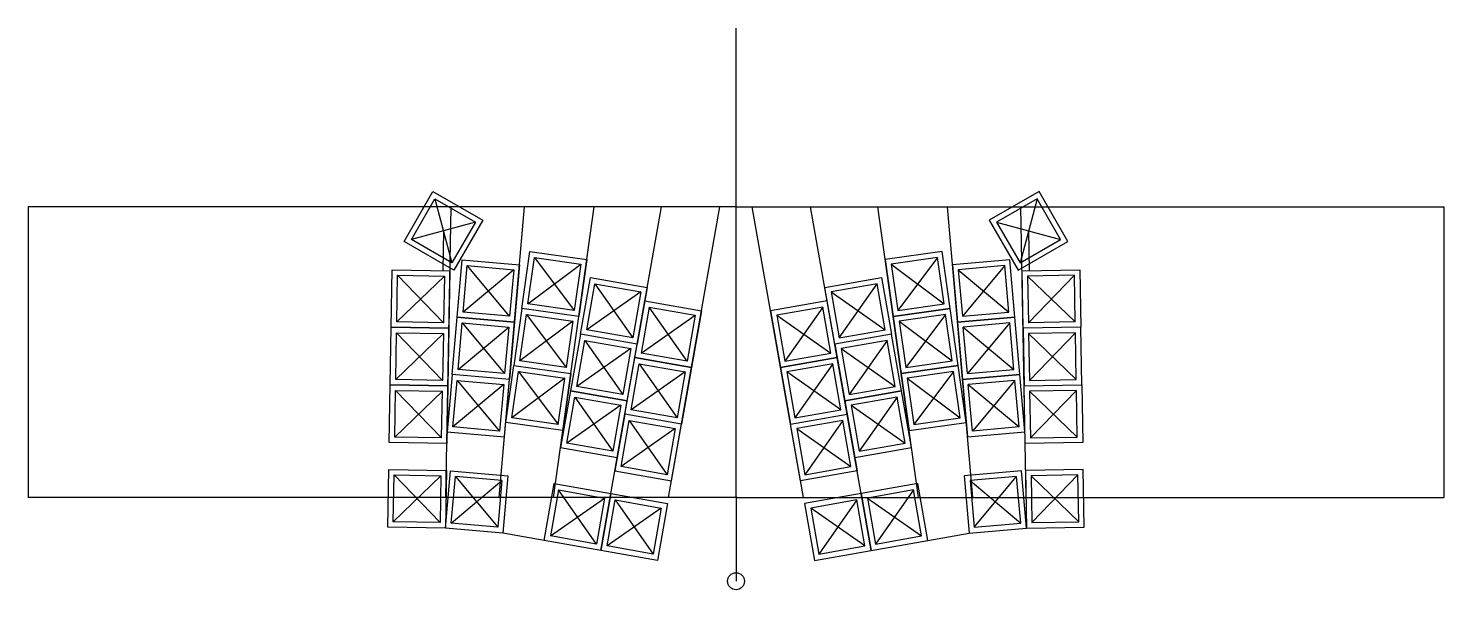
# Model space of a CAD drawing. Header units: millimetres. Extents: x -209 to 209, y -28 to 138.
import ezdxf

# ---------------------------------------------------------------- set-up
doc = ezdxf.new("R2010")
doc.units = ezdxf.units.MM
doc.layers.get('0').update_dxf_attribs({"linetype": 'CONTINUOUS'})

msp = doc.modelspace()

# ---------------------------------------------------------------- linework, layer by layer
for p, q in [((0, 85.47), (0, 138.21)), ((-88.84, 87.85), (-76.89, 80.95)), ((88.84, 87.85), (83.79, 69)), ((0, 85.47), (-208.78, 85.47)), ((-208.78, 85.47), (-208.78, -0.32)), ((-85.56, -0.32), (-84.07, 85.47)), ((-69.86, -0.32), (-62.35, 85.47)), ((-53.87, -0.32), (-41.81, 85.47)), ((-37.13, -0.32), (-22.01, 85.47)), ((-19.87, -0.32), (-4.74, 85.47)), ((0, 85.47), (208.78, 85.47)), ((0, -0.32), (0, 85.47)), ((19.87, -0.32), (4.74, 85.47)), ((37.13, -0.32), (22.01, 85.47)), ((53.87, -0.32), (41.81, 85.47)), ((69.86, -0.32), (62.35, 85.47)), ((85.56, -0.32), (84.07, 85.47)), ((208.78, 85.47), (208.78, -0.32)), ((-76.89, 80.95), (-95.74, 75.9)), ((-76.89, 80.95), (-83.79, 69)), ((76.89, 80.95), (95.74, 75.9)), ((-86.32, 78.42), (-86.52, 66.7)), ((86.32, 78.42), (86.52, 66.7)), ((-80.53, 54.41), (-79.32, 68.16)), ((-65.58, 66.96), (-80.53, 54.41)), ((-61.38, 56.88), (-59.46, 70.54)), ((-59.46, 70.54), (-47.71, 54.96)), ((-59.46, 70.54), (-45.79, 68.62)), ((59.46, 70.54), (45.79, 68.62)), ((45.79, 68.62), (61.38, 56.88)), ((45.79, 68.62), (47.71, 54.96)), ((79.32, 68.16), (65.58, 66.96)), ((65.58, 66.96), (66.78, 53.21)), ((65.58, 66.96), (80.53, 54.41)), ((-86.02, 65.09), (-100.06, 51.54)), ((-99.82, 65.34), (-86.02, 65.09)), ((-86.02, 65.09), (-86.26, 51.3)), ((-41.64, 62.82), (-30.44, 46.83)), ((44.03, 49.23), (41.64, 62.82)), ((86.02, 65.09), (86.26, 51.3)), ((100.06, 51.54), (99.82, 65.34)), ((-28.05, 60.42), (-30.44, 46.83)), ((28.05, 60.42), (44.03, 49.23)), ((-66.78, 53.21), (-80.53, 54.41)), ((-25.59, 55.92), (-12, 53.53)), ((25.59, 55.92), (14.4, 39.94)), ((-82.01, 37.48), (-80.81, 51.23)), ((-80.81, 51.23), (-67.06, 50.02)), ((-80.81, 51.23), (-68.26, 36.28)), ((-61.82, 53.71), (-50.08, 38.12)), ((-48.16, 51.79), (-50.08, 38.12)), ((12, 53.53), (14.4, 39.94)), ((61.82, 53.71), (48.16, 51.79)), ((48.16, 51.79), (50.08, 38.12)), ((48.16, 51.79), (63.74, 40.04)), ((80.81, 51.23), (67.06, 50.02)), ((-86.32, 48.1), (-100.36, 34.54)), ((-100.12, 48.34), (-86.32, 48.1)), ((-86.32, 48.1), (-86.56, 34.3)), ((-44.59, 46.08), (-33.4, 30.09)), ((-30.44, 46.83), (-44.03, 49.23)), ((30.44, 46.83), (44.03, 49.23)), ((44.59, 46.08), (33.4, 30.09)), ((100.12, 48.34), (86.32, 48.1)), ((86.32, 48.1), (100.36, 34.54)), ((86.32, 48.1), (86.56, 34.3)), ((-31, 43.68), (-33.4, 30.09)), ((-14.4, 39.94), (-27.99, 42.33)), ((14.4, 39.94), (27.99, 42.33)), ((31, 43.68), (46.99, 32.49)), ((-50.08, 38.12), (-63.74, 40.04)), ((-28.54, 39.18), (-17.35, 23.2)), ((28.54, 39.18), (14.95, 36.79)), ((28.54, 39.18), (17.35, 23.2)), ((30.94, 25.59), (28.54, 39.18)), ((-82.29, 34.29), (-69.74, 19.34)), ((-64.19, 36.88), (-50.52, 34.95)), ((-14.95, 36.79), (-30.94, 25.59)), ((64.19, 36.88), (50.52, 34.95)), ((50.52, 34.95), (52.45, 21.29)), ((50.52, 34.95), (66.11, 23.21)), ((68.26, 36.28), (82.01, 37.48)), ((82.29, 34.29), (68.54, 33.09)), ((82.29, 34.29), (69.74, 19.34)), ((83.49, 20.54), (82.29, 34.29)), ((-100.41, 31.34), (-86.61, 31.1)), ((-68.54, 33.09), (-69.74, 19.34)), ((-47.54, 29.33), (-36.35, 13.35)), ((-33.4, 30.09), (-46.99, 32.49)), ((47.54, 29.33), (36.35, 13.35)), ((100.41, 31.34), (86.61, 31.1)), ((86.61, 31.1), (86.86, 17.3)), ((86.61, 31.1), (100.65, 17.54)), ((-33.95, 26.94), (-36.35, 13.35)), ((33.95, 26.94), (36.35, 13.35)), ((-52.45, 21.29), (-66.11, 23.21)), ((-31.49, 22.44), (-20.3, 6.45)), ((31.49, 22.44), (20.3, 6.45)), ((-86.86, 17.3), (-100.65, 17.54)), ((-69.74, 19.34), (-83.49, 20.54)), ((-17.9, 20.04), (-20.3, 6.45)), ((17.9, 20.04), (20.3, 6.45)), ((-36.35, 13.35), (-49.94, 15.74)), ((36.35, 13.35), (49.94, 15.74)), ((-20.3, 6.45), (-33.89, 8.85)), ((20.3, 6.45), (33.89, 8.85)), ((-87.05, 6.12), (-101.09, -7.44)), ((-100.85, 6.36), (-87.05, 6.12)), ((-87.05, 6.12), (-87.29, -7.68)), ((-83.99, -7.85), (-82.78, 5.9)), ((-69.04, 4.69), (-70.24, -9.06)), ((69.04, 4.69), (83.99, -7.85)), ((83.99, -7.85), (82.78, 5.9)), ((100.85, 6.36), (87.05, 6.12)), ((100.85, 6.36), (87.29, -7.68)), ((101.09, -7.44), (100.85, 6.36)), ((-52.37, 1.95), (-38.78, -0.44)), ((0, 0), (0, -25)), ((52.37, 1.95), (41.17, -14.03)), ((0, -0.32), (-208.78, -0.32)), ((-22.04, -3.39), (-38.02, -14.59)), ((-35.63, -1), (-22.04, -3.39)), ((-22.04, -3.39), (-24.43, -16.98)), ((0, -0.32), (208.78, -0.32)), ((35.63, -1), (22.04, -3.39)), ((35.63, -1), (24.43, -16.98)), ((38.02, -14.59), (35.63, -1)), ((38.78, -0.44), (41.17, -14.03)), ((70.24, -9.06), (83.99, -7.85)), ((-56.62, -12.93), (-68.78, -10.79)), ((-41.17, -14.03), (-54.77, -11.64)), ((41.17, -14.03), (54.77, -11.64)), ((56.62, -12.93), (68.78, -10.79))]:
    msp.add_line(p, q)
for points in [[(-89.43, 90.03), (-74.7, 81.53), (-83.2, 66.81), (-97.93, 75.31)], [(-88.84, 87.85), (-83.79, 69), (-95.74, 75.9)], [(74.7, 81.53), (83.2, 66.81), (97.93, 75.31), (89.43, 90.03)], [(76.89, 80.95), (83.79, 69), (95.74, 75.9), (88.84, 87.85)], [(-51.08, 19.48), (-67.92, 21.85), (-65.55, 38.68), (-48.72, 36.32), (-46.35, 53.15), (-63.19, 55.52), (-60.82, 72.35), (-43.99, 69.99), (-46.35, 53.15), (-63.19, 55.52), (-65.55, 38.68), (-48.72, 36.32)], [(46.35, 53.15), (63.19, 55.52), (60.82, 72.35), (43.99, 69.99)], [(-101.98, 32.97), (-101.69, 49.97), (-84.69, 49.67), (-101.69, 49.97), (-101.39, 66.96), (-84.39, 66.67), (-84.69, 49.67), (-84.99, 32.67)], [(-65.33, 51.48), (-82.26, 52.96), (-80.78, 69.9), (-63.84, 68.41)], [(-65.58, 66.96), (-66.78, 53.21), (-79.32, 68.16)], [(-47.71, 54.96), (-61.38, 56.88), (-45.79, 68.62)], [(59.46, 70.54), (47.71, 54.96), (61.38, 56.88)], [(83.74, 36.03), (82.26, 52.96), (65.33, 51.48), (82.26, 52.96), (80.78, 69.9), (63.84, 68.41), (65.33, 51.48), (66.81, 34.54)], [(79.32, 68.16), (66.78, 53.21), (80.53, 54.41)], [(101.98, 32.97), (101.69, 49.97), (84.69, 49.67), (84.39, 66.67), (101.39, 66.96), (101.69, 49.97), (84.69, 49.67), (84.99, 32.67), (101.98, 32.97), (102.28, 15.97), (85.28, 15.67), (84.99, 32.67)], [(-86.26, 51.3), (-100.06, 51.54), (-99.82, 65.34)], [(-42.93, 64.67), (-26.19, 61.72), (-29.15, 44.98), (-45.89, 47.93), (-48.84, 31.19), (-32.1, 28.24), (-48.84, 31.19), (-51.79, 14.45), (-35.05, 11.49), (-32.1, 28.24), (-29.15, 44.98), (-45.89, 47.93)], [(-44.03, 49.23), (-41.64, 62.82), (-28.05, 60.42)], [(48.84, 31.19), (45.89, 47.93), (29.15, 44.98), (26.19, 61.72), (42.93, 64.67), (45.89, 47.93), (29.15, 44.98), (32.1, 28.24)], [(28.05, 60.42), (30.44, 46.83), (41.64, 62.82)], [(86.02, 65.09), (100.06, 51.54), (86.26, 51.3), (99.82, 65.34)], [(-26.89, 57.78), (-10.15, 54.83), (-13.1, 38.08), (-16.05, 21.34), (-32.79, 24.29), (-35.74, 7.55), (-19, 4.6), (-16.05, 21.34), (-32.79, 24.29), (-29.84, 41.04), (-13.1, 38.08), (-29.84, 41.04)], [(-12, 53.53), (-14.4, 39.94), (-25.59, 55.92), (-27.99, 42.33)], [(29.84, 41.04), (26.89, 57.78), (10.15, 54.83), (13.1, 38.08)], [(25.59, 55.92), (12, 53.53), (27.99, 42.33)], [(46.35, 53.15), (48.72, 36.32), (65.55, 38.68), (63.19, 55.52)], [(-65.33, 51.48), (-66.81, 34.54), (-83.74, 36.03), (-85.22, 19.09), (-68.29, 17.61), (-66.81, 34.54), (-83.74, 36.03), (-82.26, 52.96)], [(-48.16, 51.79), (-63.74, 40.04), (-61.82, 53.71)], [(61.82, 53.71), (50.08, 38.12), (63.74, 40.04)], [(80.81, 51.23), (68.26, 36.28), (67.06, 50.02), (82.01, 37.48)], [(-86.56, 34.3), (-100.36, 34.54), (-100.12, 48.34)], [(-67.06, 50.02), (-68.26, 36.28), (-82.01, 37.48)], [(-31, 43.68), (-46.99, 32.49), (-44.59, 46.08)], [(46.99, 32.49), (44.59, 46.08), (31, 43.68), (33.4, 30.09)], [(100.12, 48.34), (86.56, 34.3), (100.36, 34.54)], [(-28.54, 39.18), (-14.95, 36.79), (-17.35, 23.2), (-30.94, 25.59)], [(13.1, 38.08), (16.05, 21.34), (32.79, 24.29), (35.74, 7.55), (19, 4.6), (16.05, 21.34), (32.79, 24.29), (29.84, 41.04)], [(48.72, 36.32), (51.08, 19.48), (67.92, 21.85), (65.55, 38.68)], [(-68.54, 33.09), (-83.49, 20.54), (-82.29, 34.29)], [(-50.52, 34.95), (-66.11, 23.21), (-64.19, 36.88), (-52.45, 21.29)], [(14.95, 36.79), (17.35, 23.2), (30.94, 25.59)], [(64.19, 36.88), (52.45, 21.29), (66.11, 23.21)], [(85.22, 19.09), (83.74, 36.03), (66.81, 34.54), (68.29, 17.61)], [(-85.28, 15.67), (-102.28, 15.97), (-101.98, 32.97), (-84.99, 32.67)], [(-86.61, 31.1), (-100.65, 17.54), (-100.41, 31.34), (-86.86, 17.3)], [(-47.54, 29.33), (-33.95, 26.94), (-49.94, 15.74)], [(51.79, 14.45), (48.84, 31.19), (32.1, 28.24), (35.05, 11.49)], [(49.94, 15.74), (47.54, 29.33), (33.95, 26.94)], [(68.54, 33.09), (83.49, 20.54), (69.74, 19.34)], [(86.86, 17.3), (100.65, 17.54), (100.41, 31.34)], [(-31.49, 22.44), (-17.9, 20.04), (-33.89, 8.85)], [(33.89, 8.85), (31.49, 22.44), (17.9, 20.04)], [(-102.72, -9.01), (-102.42, 7.99), (-85.42, 7.69), (-85.72, -9.31)], [(-87.29, -7.68), (-101.09, -7.44), (-100.85, 6.36)], [(-67.3, 6.15), (-68.78, -10.79), (-85.72, -9.31), (-84.24, 7.63)], [(-70.24, -9.06), (-83.99, -7.85), (-69.04, 4.69), (-82.78, 5.9)], [(85.72, -9.31), (84.24, 7.63), (67.3, 6.15), (68.78, -10.79)], [(82.78, 5.9), (69.04, 4.69), (70.24, -9.06)], [(102.72, -9.01), (102.42, 7.99), (85.42, 7.69), (85.72, -9.31)], [(87.29, -7.68), (101.09, -7.44), (87.05, 6.12)], [(-39.88, -15.89), (-56.62, -12.93), (-53.67, 3.81), (-36.93, 0.86)], [(-38.78, -0.44), (-41.17, -14.03), (-52.37, 1.95), (-54.77, -11.64)], [(-36.93, 0.86), (-20.18, -2.1), (-23.14, -18.84), (-39.88, -15.89)], [(39.88, -15.89), (36.93, 0.86), (20.18, -2.1), (23.14, -18.84)], [(56.62, -12.93), (53.67, 3.81), (36.93, 0.86), (39.88, -15.89)], [(54.77, -11.64), (52.37, 1.95), (38.78, -0.44)], [(-38.02, -14.59), (-35.63, -1), (-24.43, -16.98)], [(22.04, -3.39), (24.43, -16.98), (38.02, -14.59)]]:
    msp.add_lwpolyline(points, close=True)
msp.add_circle((0, -25), 2.5)

doc.saveas('drawing.dxf')
